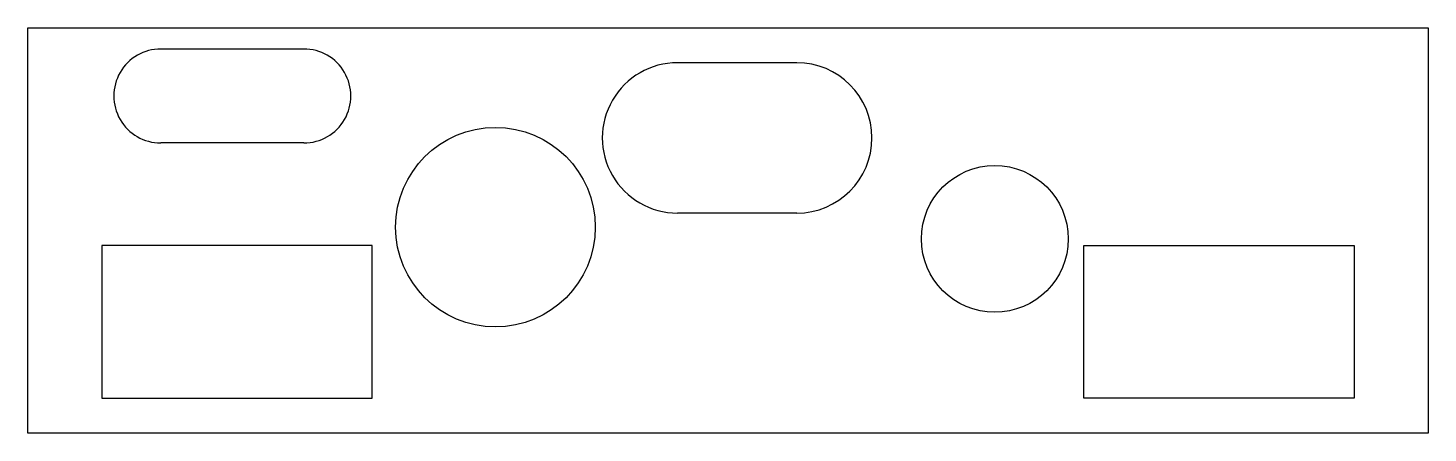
# Model space of a CAD drawing. Header units: millimetres. Extents: x 17.2 to 76.8, y -16.9 to 0.4.
import ezdxf

# ---------------------------------------------------------------- set-up
doc = ezdxf.new("R2010")
doc.units = ezdxf.units.MM
doc.layers.get('0').update_dxf_attribs({"linetype": 'CONTINUOUS'})

msp = doc.modelspace()

# ---------------------------------------------------------------- linework, layer by layer
for p, q in [((28.99, -0.545), (22.9, -0.545)), ((49.985, -1.13), (44.905, -1.13)), ((28.993, -4.545), (22.903, -4.545)), ((49.98, -7.53), (44.9, -7.53))]:
    msp.add_line(p, q)
for points in [[(17.25, 0.35), (76.85, 0.35), (76.85, -16.895), (17.25, -16.895)], [(31.9, -15.408), (31.9, -8.908), (20.4, -8.908), (20.4, -15.408)], [(62.2, -15.408), (62.2, -8.908), (73.7, -8.908), (73.7, -15.408)]]:
    msp.add_lwpolyline(points, close=True)
for centre, radius in [((37.15, -8.13), 4.25), ((58.409, -8.63), 3.125)]:
    msp.add_circle(centre, radius)
for centre, radius, start, end in [((22.903, -2.545), 2, 89.9088, 270), ((28.993, -2.545), 2, -90, 90.0912), ((44.9, -4.33), 3.2, 89.90219, 270), ((49.98, -4.33), 3.2, -90, 90)]:
    msp.add_arc(centre, radius, start, end)

doc.saveas('drawing.dxf')
